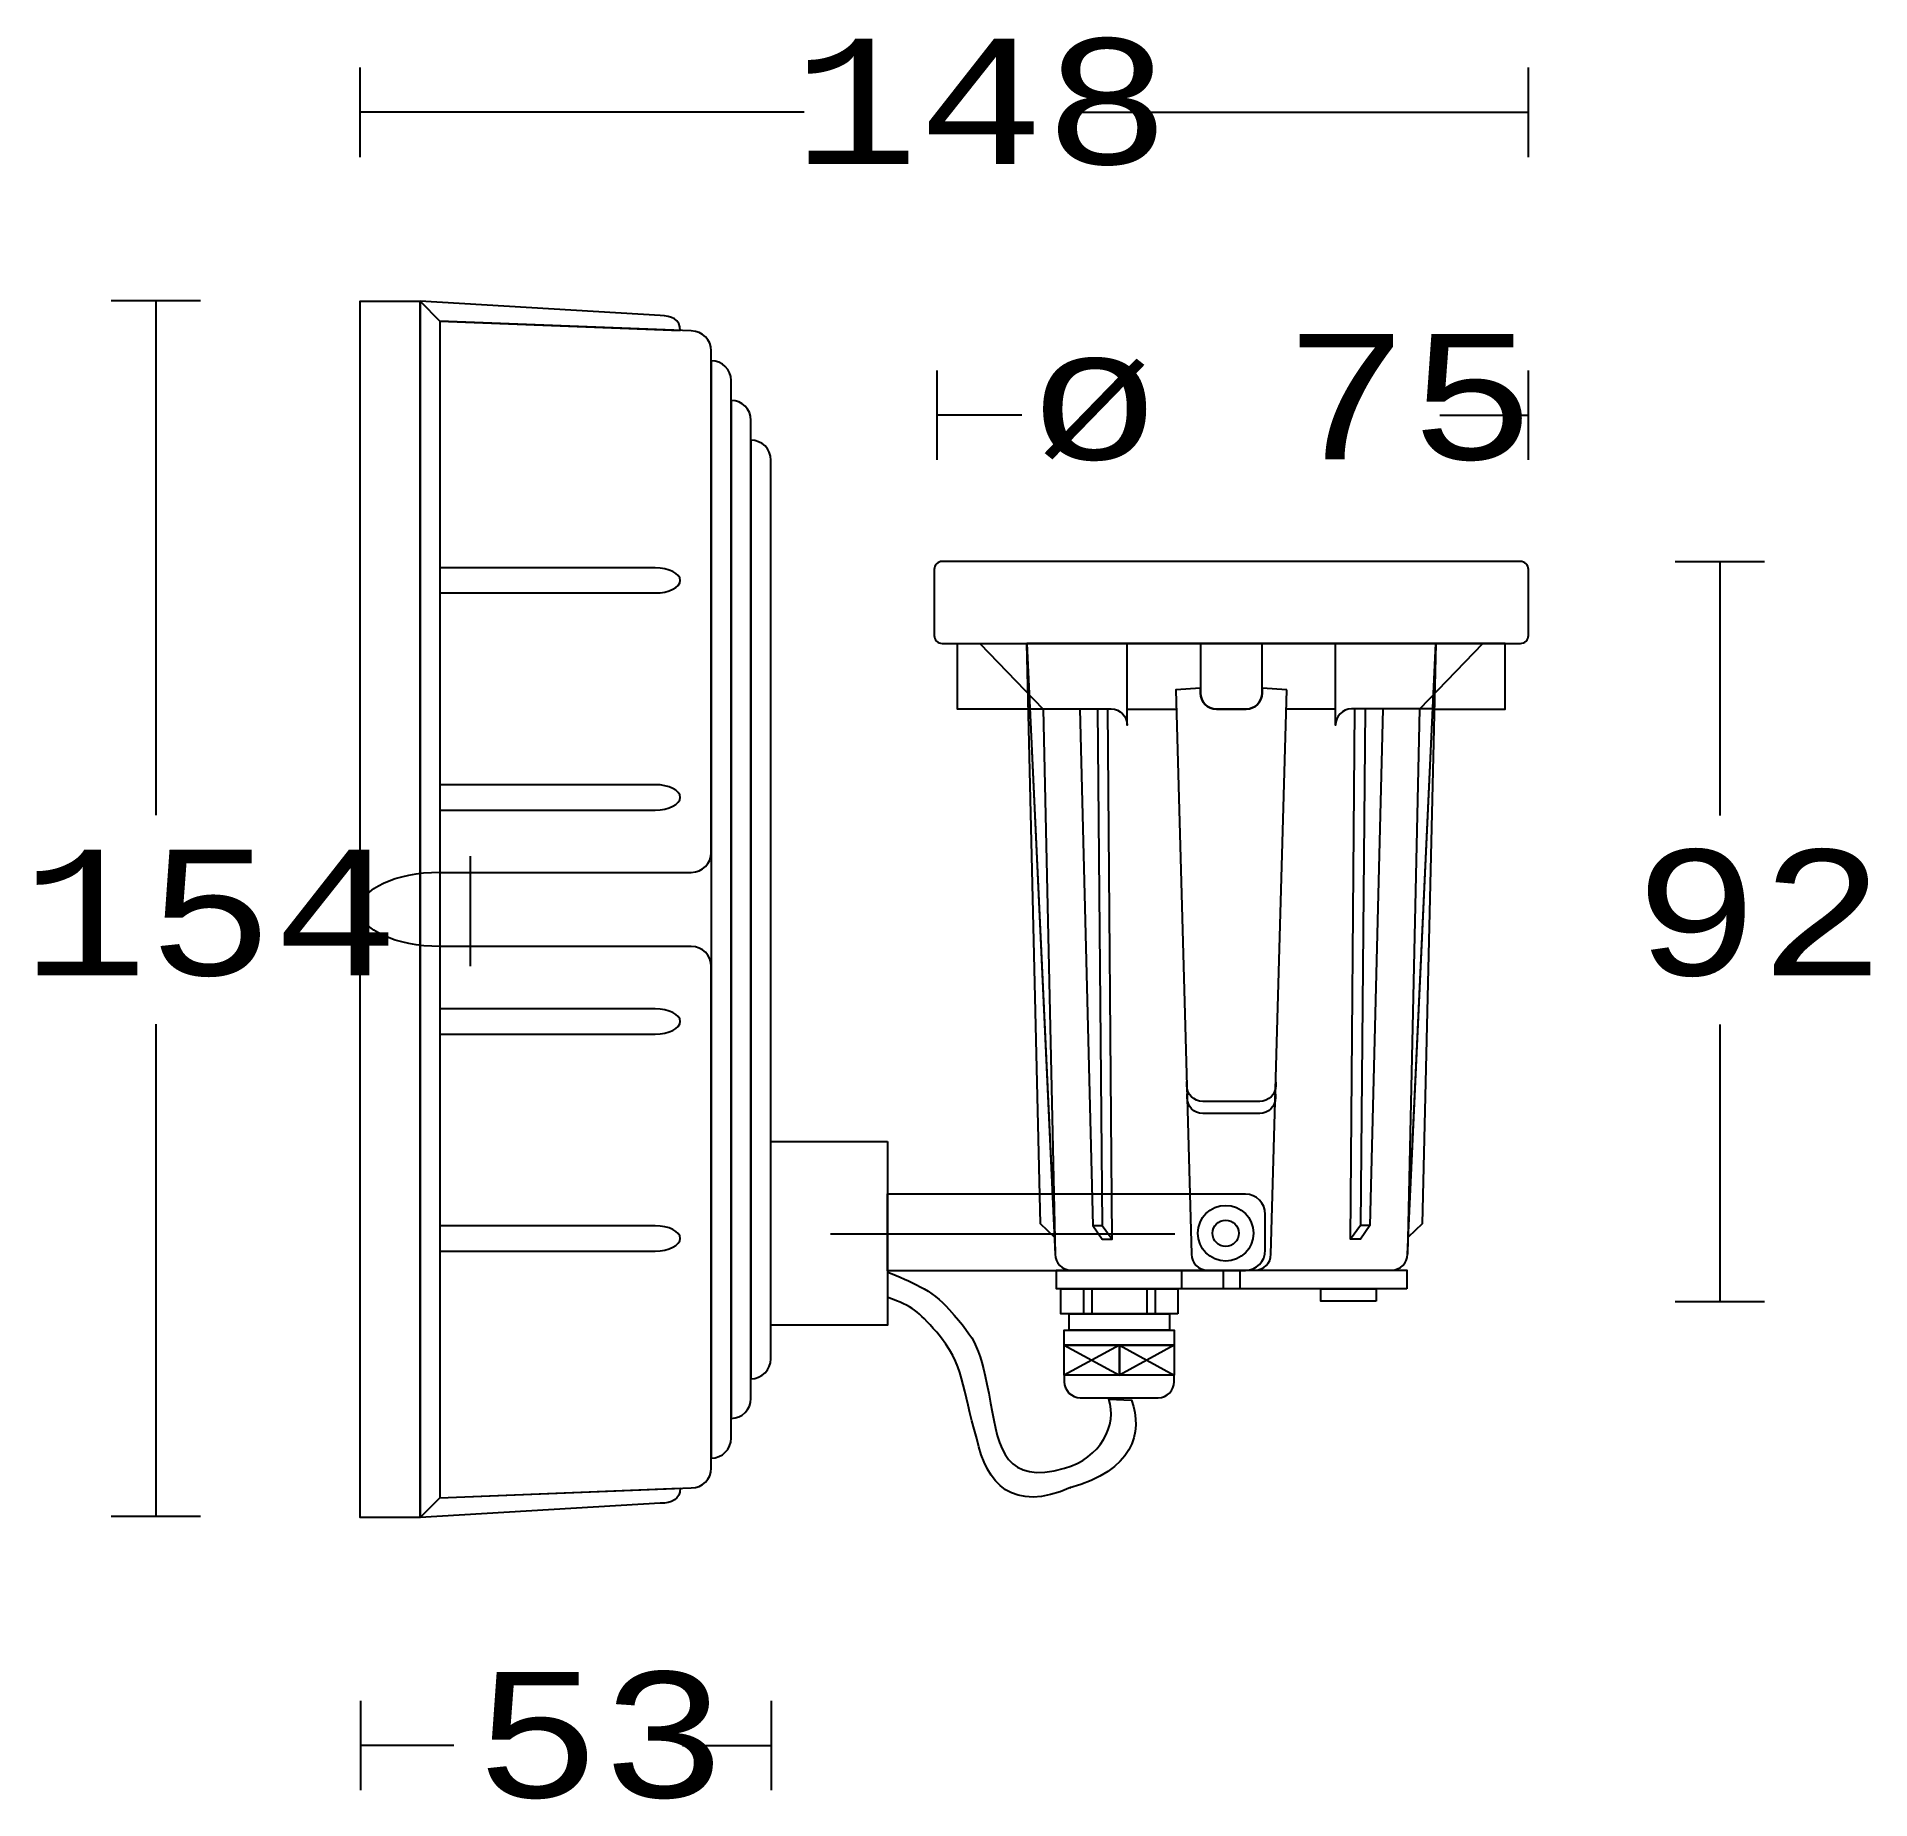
# Model space of a CAD drawing. Extents: x 1 to 175, y 6 to 173.
import ezdxf

# ---------------------------------------------------------------- set-up
doc = ezdxf.new("R2010")
doc.units = 0
doc.layers.add('LIVELLO_1', color=160, linetype='Continuous')
doc.styles.add('STD', font='txt')

# ---------------------------------------------------------------- blocks, each defined once
blk = doc.blocks.new('AI9-BLK1')
at = {"layer": 'LIVELLO_1', "color": 7}
for p, q in [((-53.9, 73.82), (-53.9, 82.3)), ((56.85, 73.82), (56.85, 82.3)), ((-11.82, 78.06), (-53.9, 78.06)), ((12.9, 78.06), (56.85, 78.06)), ((-77.51, 60.22), (-69.04, 60.22)), ((-73.27, 60.22), (-73.27, 11.41)), ((0.79, 45.12), (0.79, 53.59)), ((56.85, 45.12), (56.85, 53.59)), ((8.83, 49.35), (0.79, 49.35)), ((48.45, 49.35), (56.85, 49.35)), ((70.76, 35.47), (79.22, 35.47)), ((74.99, 35.47), (74.99, 11.39)), ((18.8, 21.47), (23.44, 21.47)), ((38.56, 21.47), (33.93, 21.47)), ((-43.48, 7.51), (-43.48, -2.9)), ((-73.27, -8.41), (-73.27, -55.07)), ((74.99, -8.45), (74.99, -34.69)), ((15.54, -27.49), (16.44, -27.49)), ((41.83, -27.49), (40.93, -27.49)), ((23.33, -28.32), (-9.3, -28.32)), ((23.96, -31.73), (23.96, -33.5)), ((27.92, -31.73), (27.92, -33.5)), ((29.5, -31.73), (29.5, -33.5)), ((14.67, -33.5), (14.67, -35.87)), ((15.47, -33.5), (15.47, -35.87)), ((20.66, -33.5), (20.66, -35.87)), ((21.46, -33.5), (21.46, -35.87)), ((70.76, -34.69), (79.22, -34.69)), ((18.07, -38.86), (12.85, -41.69)), ((12.85, -38.86), (18.07, -41.69)), ((18.07, -38.86), (23.27, -41.69)), ((23.28, -38.86), (18.07, -41.69)), ((-77.51, -55.07), (-69.04, -55.07)), ((-53.83, -81.05), (-53.83, -72.58)), ((-14.91, -81.05), (-14.91, -72.58)), ((-45.04, -76.81), (-53.83, -76.81)), ((-23.36, -76.81), (-14.91, -76.81))]:
    blk.add_line(p, q, dxfattribs=at)
for points in [[(-48.23, 60.15), (-48.23, -55.2), (-53.9, -55.2), (-53.9, 60.15)], [(-46.35, 58.27), (-46.35, -53.32), (-48.23, -55.2), (-48.23, 60.15)], [(2.72, 27.7), (9.29, 27.7), (9.44, 21.47), (2.72, 21.47)], [(9.29, 27.7), (11.92, -28.6), (10.58, -27.33)], [(48.08, 27.7), (46.79, -27.33), (45.45, -28.6)], [(54.65, 27.7), (48.08, 27.7), (47.93, 21.47), (54.65, 21.47)], [(-3.91, -19.52), (-3.91, -36.95), (-14.97, -36.95), (-14.97, -19.52)], [(45.31, -33.5), (12.11, -33.5), (12.11, -31.73), (45.31, -31.73)], [(23.6, -35.87), (12.53, -35.87), (12.53, -33.5), (23.6, -33.5)], [(42.43, -34.68), (37.16, -34.68), (37.16, -33.5), (42.43, -33.5)], [(22.81, -37.43), (13.31, -37.43), (13.31, -35.87), (22.81, -35.87)], [(23.28, -38.86), (12.85, -38.86), (12.85, -37.43), (23.28, -37.43)], [(12.85, -38.86), (18.07, -38.86), (18.07, -41.69), (12.85, -41.69)], [(18.07, -38.86), (23.28, -38.86), (23.28, -41.69), (18.07, -41.69)]]:
    blk.add_lwpolyline(points, close=True, dxfattribs=at)
for points in [[(4.85, 27.7), (10.85, 21.47), (11.99, -30.22)], [(52.52, 27.7), (46.52, 21.47), (45.38, -30.22)], [(14.32, 21.47), (15.54, -27.49), (16.45, -28.79), (17.38, -28.79), (16.98, 21.47)], [(16, 21.47), (16.44, -27.49), (17.38, -28.79)], [(41.37, 21.47), (40.93, -27.49), (39.99, -28.79)], [(43.05, 21.47), (41.83, -27.49), (40.92, -28.79), (39.99, -28.79), (40.39, 21.47)]]:
    blk.add_lwpolyline(points, dxfattribs=at)
for centre, radius in [((28.15, -28.23), 2.64), ((28.15, -28.24), 1.25)]:
    blk.add_circle(centre, radius, dxfattribs=at)
for points, knots in [([(-23.56, 57.37), (-23.56, 57.37), (-46.35, 58.27), (-46.35, 58.27), (-46.35, 58.27), (-48.23, 60.15), (-48.23, 60.15), (-48.23, 60.15), (-25.45, 58.78), (-25.45, 58.78), (-24.4, 58.78), (-23.56, 58.41), (-23.56, 57.37)], [0, 0, 0, 0, 1, 1, 1, 2, 2, 2, 3, 3, 3, 4, 4, 4, 4]), ([(-20.62, 55.44), (-20.62, 55.44), (-20.62, 7.87), (-20.62, 7.87), (-20.62, 6.83), (-21.47, 5.99), (-22.51, 5.99), (-22.51, 5.99), (-46.35, 5.99), (-46.35, 5.99), (-46.35, 5.99), (-46.35, 58.27), (-46.35, 58.27), (-46.35, 58.27), (-22.51, 57.33), (-22.51, 57.33), (-21.47, 57.33), (-20.62, 56.48), (-20.62, 55.44)], [0, 0, 0, 0, 1, 1, 1, 2, 2, 2, 3, 3, 3, 4, 4, 4, 5, 5, 5, 6, 6, 6, 6]), ([(-18.74, 52.62), (-18.74, 52.62), (-18.74, -47.67), (-18.74, -47.67), (-18.74, -48.71), (-19.58, -49.56), (-20.62, -49.56), (-20.62, -49.56), (-20.62, 54.5), (-20.62, 54.5), (-19.58, 54.5), (-18.74, 53.66), (-18.74, 52.62)], [0, 0, 0, 0, 1, 1, 1, 2, 2, 2, 3, 3, 3, 4, 4, 4, 4]), ([(-16.86, 48.85), (-16.86, 48.85), (-16.86, -43.91), (-16.86, -43.91), (-16.86, -44.95), (-17.7, -45.79), (-18.74, -45.79), (-18.74, -45.79), (-18.74, 50.74), (-18.74, 50.74), (-17.7, 50.74), (-16.86, 49.9), (-16.86, 48.85)], [0, 0, 0, 0, 1, 1, 1, 2, 2, 2, 3, 3, 3, 4, 4, 4, 4]), ([(-14.97, 45.09), (-14.97, 45.09), (-14.97, -40.14), (-14.97, -40.14), (-14.97, -41.18), (-15.82, -42.03), (-16.86, -42.03), (-16.86, -42.03), (-16.86, 46.97), (-16.86, 46.97), (-15.82, 46.97), (-14.97, 46.13), (-14.97, 45.09)], [0, 0, 0, 0, 1, 1, 1, 2, 2, 2, 3, 3, 3, 4, 4, 4, 4]), ([(-23.56, 33.67), (-23.56, 33.01), (-24.63, 32.48), (-25.95, 32.48), (-25.95, 32.48), (-46.35, 32.48), (-46.35, 32.48), (-46.35, 32.48), (-46.35, 34.86), (-46.35, 34.86), (-46.35, 34.86), (-25.95, 34.86), (-25.95, 34.86), (-24.63, 34.86), (-23.56, 34.33), (-23.56, 33.67)], [0, 0, 0, 0, 1, 1, 1, 2, 2, 2, 3, 3, 3, 4, 4, 4, 5, 5, 5, 5]), ([(1.28, 35.47), (1.28, 35.47), (56.09, 35.47), (56.09, 35.47), (56.51, 35.47), (56.85, 35.13), (56.85, 34.71), (56.85, 34.71), (56.85, 28.45), (56.85, 28.45), (56.85, 28.04), (56.51, 27.7), (56.09, 27.7), (56.09, 27.7), (1.28, 27.7), (1.28, 27.7), (0.86, 27.7), (0.52, 28.04), (0.52, 28.45), (0.52, 28.45), (0.52, 34.71), (0.52, 34.71), (0.52, 35.13), (0.86, 35.47), (1.28, 35.47)], [0, 0, 0, 0, 1, 1, 1, 2, 2, 2, 3, 3, 3, 4, 4, 4, 5, 5, 5, 6, 6, 6, 7, 7, 7, 8, 8, 8, 8]), ([(9.29, 27.7), (9.29, 27.7), (18.8, 27.7), (18.8, 27.7), (18.8, 27.7), (18.8, 19.96), (18.8, 19.96), (18.8, 20.8), (18.13, 21.48), (17.29, 21.48), (17.29, 21.48), (9.44, 21.48), (9.44, 21.48), (9.44, 21.48), (9.29, 27.7), (9.29, 27.7)], [0, 0, 0, 0, 1, 1, 1, 2, 2, 2, 3, 3, 3, 4, 4, 4, 5, 5, 5, 5]), ([(13.5, -31.73), (12.67, -31.73), (11.99, -31.05), (11.99, -30.22), (11.99, -30.22), (9.29, 27.7), (9.29, 27.7), (9.29, 27.7), (48.08, 27.7), (48.08, 27.7), (48.08, 27.7), (45.38, -30.22), (45.38, -30.22), (45.38, -31.05), (44.7, -31.73), (43.87, -31.73), (43.87, -31.73), (13.5, -31.73), (13.5, -31.73)], [0, 0, 0, 0, 1, 1, 1, 2, 2, 2, 3, 3, 3, 4, 4, 4, 5, 5, 5, 6, 6, 6, 6]), ([(31.6, 27.7), (31.6, 27.7), (31.6, 22.99), (31.6, 22.99), (31.6, 22.15), (30.92, 21.47), (30.09, 21.47), (30.09, 21.47), (27.28, 21.47), (27.28, 21.47), (26.44, 21.47), (25.77, 22.15), (25.77, 22.99), (25.77, 22.99), (25.77, 27.7), (25.77, 27.7), (25.77, 27.7), (31.6, 27.7), (31.6, 27.7)], [0, 0, 0, 0, 1, 1, 1, 2, 2, 2, 3, 3, 3, 4, 4, 4, 5, 5, 5, 6, 6, 6, 6]), ([(48.08, 27.7), (48.08, 27.7), (38.56, 27.7), (38.56, 27.7), (38.56, 27.7), (38.56, 19.96), (38.56, 19.96), (38.56, 20.8), (39.24, 21.48), (40.08, 21.48), (40.08, 21.48), (47.93, 21.48), (47.93, 21.48), (47.93, 21.48), (48.08, 27.7), (48.08, 27.7)], [0, 0, 0, 0, 1, 1, 1, 2, 2, 2, 3, 3, 3, 4, 4, 4, 5, 5, 5, 5]), ([(33.96, 23.3), (33.96, 23.3), (32.44, -30.22), (32.44, -30.22), (32.44, -31.05), (31.77, -31.73), (30.94, -31.73), (30.94, -31.73), (26.43, -31.73), (26.43, -31.73), (25.59, -31.73), (24.92, -31.05), (24.92, -30.22), (24.92, -30.22), (23.41, 23.3), (23.41, 23.3), (23.41, 23.3), (25.77, 23.47), (25.77, 23.47), (25.77, 23.47), (25.77, 22.99), (25.77, 22.99), (25.77, 22.15), (26.44, 21.47), (27.28, 21.47), (27.28, 21.47), (30.09, 21.47), (30.09, 21.47), (30.92, 21.47), (31.6, 22.15), (31.6, 22.99), (31.6, 22.99), (31.6, 23.47), (31.6, 23.47), (31.6, 23.47), (33.96, 23.3), (33.96, 23.3)], [0, 0, 0, 0, 1, 1, 1, 2, 2, 2, 3, 3, 3, 4, 4, 4, 5, 5, 5, 6, 6, 6, 7, 7, 7, 8, 8, 8, 9, 9, 9, 10, 10, 10, 11, 11, 11, 12, 12, 12, 12]), ([(-23.56, 13.1), (-23.56, 12.44), (-24.63, 11.9), (-25.95, 11.9), (-25.95, 11.9), (-46.35, 11.9), (-46.35, 11.9), (-46.35, 11.9), (-46.35, 14.3), (-46.35, 14.3), (-46.35, 14.3), (-25.95, 14.3), (-25.95, 14.3), (-24.63, 14.3), (-23.56, 13.76), (-23.56, 13.1)], [0, 0, 0, 0, 1, 1, 1, 2, 2, 2, 3, 3, 3, 4, 4, 4, 5, 5, 5, 5]), ([(-46.35, -1.04), (-50.53, -1.04), (-53.9, 0.54), (-53.9, 2.48), (-53.9, 4.42), (-50.53, 6), (-46.37, 6)], [0, 0, 0, 0, 1, 1, 1, 2, 2, 2, 2]), ([(-20.62, -2.93), (-20.62, -2.93), (-20.62, -50.5), (-20.62, -50.5), (-20.62, -51.54), (-21.47, -52.38), (-22.51, -52.38), (-22.51, -52.38), (-46.35, -53.32), (-46.35, -53.32), (-46.35, -53.32), (-46.35, -1.04), (-46.35, -1.04), (-46.35, -1.04), (-22.51, -1.04), (-22.51, -1.04), (-21.47, -1.04), (-20.62, -1.89), (-20.62, -2.93)], [0, 0, 0, 0, 1, 1, 1, 2, 2, 2, 3, 3, 3, 4, 4, 4, 5, 5, 5, 6, 6, 6, 6]), ([(-23.56, -8.15), (-23.56, -8.81), (-24.63, -9.35), (-25.95, -9.35), (-25.95, -9.35), (-46.35, -9.35), (-46.35, -9.35), (-46.35, -9.35), (-46.35, -6.96), (-46.35, -6.96), (-46.35, -6.96), (-25.95, -6.96), (-25.95, -6.96), (-24.63, -6.96), (-23.56, -7.49), (-23.56, -8.15)], [0, 0, 0, 0, 1, 1, 1, 2, 2, 2, 3, 3, 3, 4, 4, 4, 5, 5, 5, 5]), ([(32.9, -13.91), (32.9, -13.91), (32.9, -14.22), (32.9, -14.22), (32.9, -15.05), (32.22, -15.73), (31.38, -15.73), (31.38, -15.73), (25.97, -15.73), (25.97, -15.73), (25.13, -15.73), (24.46, -15.05), (24.46, -14.22), (24.46, -14.22), (24.46, -13.85), (24.46, -13.85)], [0, 0, 0, 0, 1, 1, 1, 2, 2, 2, 3, 3, 3, 4, 4, 4, 5, 5, 5, 5]), ([(32.87, -15.06), (32.87, -15.06), (32.86, -15.37), (32.86, -15.37), (32.86, -16.2), (32.22, -16.88), (31.38, -16.88), (31.38, -16.88), (25.97, -16.88), (25.97, -16.88), (25.13, -16.88), (24.5, -16.2), (24.5, -15.37), (24.5, -15.37), (24.5, -15), (24.5, -15)], [0, 0, 0, 0, 1, 1, 1, 2, 2, 2, 3, 3, 3, 4, 4, 4, 5, 5, 5, 5]), ([(31.91, -26.44), (31.91, -26.44), (31.91, -29.84), (31.91, -29.84), (31.91, -30.89), (31.07, -31.75), (30.03, -31.75), (30.03, -31.75), (-3.95, -31.75), (-3.95, -31.75), (-3.95, -31.75), (-3.95, -24.53), (-3.95, -24.53), (-3.95, -24.53), (30.03, -24.53), (30.03, -24.53), (31.07, -24.53), (31.91, -25.38), (31.91, -26.44)], [0, 0, 0, 0, 1, 1, 1, 2, 2, 2, 3, 3, 3, 4, 4, 4, 5, 5, 5, 6, 6, 6, 6]), ([(31.91, -26.44), (31.91, -26.44), (31.91, -29.84), (31.91, -29.84), (31.91, -30.89), (31.07, -31.75), (30.03, -31.75), (30.03, -31.75), (-3.95, -31.75), (-3.95, -31.75), (-3.95, -31.75), (-3.95, -24.53), (-3.95, -24.53), (-3.95, -24.53), (30.03, -24.53), (30.03, -24.53), (31.07, -24.53), (31.91, -25.38), (31.91, -26.44)], [0, 0, 0, 0, 1, 1, 1, 2, 2, 2, 3, 3, 3, 4, 4, 4, 5, 5, 5, 6, 6, 6, 6]), ([(-23.56, -28.72), (-23.56, -29.38), (-24.63, -29.92), (-25.95, -29.92), (-25.95, -29.92), (-46.35, -29.92), (-46.35, -29.92), (-46.35, -29.92), (-46.35, -27.53), (-46.35, -27.53), (-46.35, -27.53), (-25.95, -27.53), (-25.95, -27.53), (-24.63, -27.53), (-23.56, -28.06), (-23.56, -28.72)], [0, 0, 0, 0, 1, 1, 1, 2, 2, 2, 3, 3, 3, 4, 4, 4, 5, 5, 5, 5]), ([(13.36, -52.37), (19.37, -50.77), (20.33, -47.16), (19.22, -44.06), (19.22, -44.06), (17.07, -43.98), (17.07, -43.98), (17.92, -46.36), (16.31, -49.57), (12.86, -50.52), (7.33, -52.06), (6.63, -48.84), (5.86, -44.34), (4.86, -38.95), (4.56, -38.45), (1.95, -35.46), (0.28, -33.56), (-1.77, -32.8), (-3.87, -31.92), (-3.87, -31.92), (-3.87, -34.32), (-3.87, -34.32), (-1.46, -35.22), (-1.08, -35.54), (0.75, -37.62), (3.43, -40.68), (3.09, -42.92), (4.57, -47.69), (5.43, -52.04), (8, -54.75), (13.45, -52.35), (13.45, -52.35), (13.36, -52.37), (13.36, -52.37)], [0, 0, 0, 0, 1, 1, 1, 2, 2, 2, 3, 3, 3, 4, 4, 4, 5, 5, 5, 6, 6, 6, 7, 7, 7, 8, 8, 8, 9, 9, 9, 10, 10, 10, 11, 11, 11, 11]), ([(23.27, -41.69), (23.27, -41.69), (23.27, -42.31), (23.27, -42.31), (23.27, -43.15), (22.6, -43.83), (21.76, -43.83), (21.76, -43.83), (14.37, -43.83), (14.37, -43.83), (13.53, -43.83), (12.85, -43.15), (12.85, -42.31), (12.85, -42.31), (12.85, -41.69), (12.85, -41.69), (12.85, -41.69), (23.27, -41.69), (23.27, -41.69)], [0, 0, 0, 0, 1, 1, 1, 2, 2, 2, 3, 3, 3, 4, 4, 4, 5, 5, 5, 6, 6, 6, 6]), ([(-23.56, -52.42), (-23.56, -52.42), (-46.35, -53.32), (-46.35, -53.32), (-46.35, -53.32), (-48.23, -55.2), (-48.23, -55.2), (-48.23, -55.2), (-25.45, -53.84), (-25.45, -53.84), (-24.4, -53.84), (-23.56, -53.46), (-23.56, -52.42)], [0, 0, 0, 0, 1, 1, 1, 2, 2, 2, 3, 3, 3, 4, 4, 4, 4])]:
    blk.add_open_spline(points, degree=3, knots=knots, dxfattribs=at)
at = {"layer": 'LIVELLO_1', "color": 7, "char_height": 11.9049, "attachment_point": 1, "style": 'STD'}
for s, insert in [('\\fCourier|b0|i0;\\H11.9049;\\C7;148', (-12.9, 85.05)), ('\\fCourier|b0|i0;\\H11.9049;\\C7;ø 75', (9.77, 57.05)), ('\\fCourier|b0|i0;\\H11.9049;\\C7;154', (-86.01, 8.13)), ('\\fCourier|b0|i0;\\H11.9049;\\C7;92', (66.81, 8.13)), ('\\fCourier|b0|i0;\\H11.9049;\\C7;53', (-43.06, -69.83))]:
    blk.add_mtext(s, dxfattribs=dict(at, insert=insert))

msp = doc.modelspace()

# ---------------------------------------------------------------- block references
at = {"layer": 'LIVELLO_1', "color": 7}
msp.add_blockref('AI9-BLK1', (85.745671, 87.50043), dxfattribs=at)

doc.saveas('drawing.dxf')
